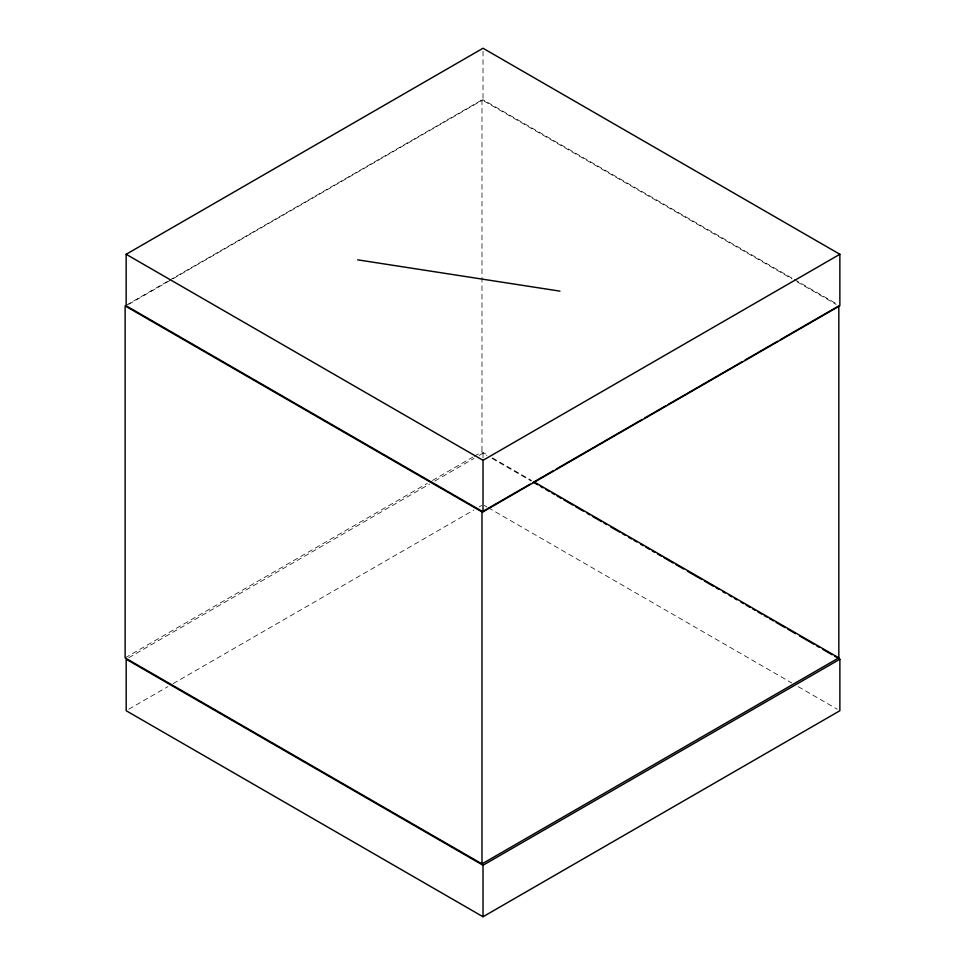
<?xml version="1.0" encoding="UTF-8"?>
<svg xmlns="http://www.w3.org/2000/svg" width="965" height="965" viewBox="0 0 965 965"><rect width="100%" height="100%" fill="white"/><g stroke="black" fill="none" stroke-linecap="round" stroke-linejoin="round"><path stroke-width="0.72" stroke-dasharray="4.83 3.62" d="M126.427 305.145L168.103 281.092M169.406 280.333L481.981 99.877L791.939 278.837M128.767 304.277L171.746 279.464M173.049 278.716L483.019 99.757L792.977 278.716M125.124 657.865L427.278 483.417M432.489 480.413L472.862 457.108M474.165 456.349L481.981 451.837L487.18 454.853M128.779 657.708L429.63 484.02M434.841 481.016L473.911 458.459M479.123 455.444L483.019 453.188L486.927 455.444M128.779 709.215L167.85 686.658M173.061 683.654L473.911 509.966M479.123 506.951L481.716 505.455M794.279 279.464L837.258 304.277M797.15 281.84L836.221 304.397M492.391 457.856L531.462 480.413M492.138 458.459L531.208 481.016M484.321 505.455L486.927 506.951M488.23 507.711L791.686 682.906M798.2 686.658L837.27 709.215M483.019 51.193L483.019 99.757M483.019 453.188L483.019 459.075M481.981 99.877L481.981 451.837"/><path stroke-width="1.45" d="M126.162 254.278L483.019 48.25L839.864 254.278L839.864 305.784L483.019 511.812L126.162 305.784L126.162 254.278L483.019 460.305L839.864 254.278M780.215 339.74L838.826 305.905L838.826 657.865L481.981 863.892L125.124 657.865L125.124 305.905L481.981 511.92L530.159 484.104M532.764 482.596L553.608 470.57M556.214 469.062L642.171 419.437M644.777 417.942L665.609 405.903M668.214 404.407L742.447 361.537M745.052 360.042L777.609 341.236M483.019 865.243L839.876 659.216L839.876 710.723L483.019 916.75L126.174 710.723L126.174 659.216L483.019 865.243L483.019 916.75M357.677 259.838L559.953 291.141M534.067 481.921L838.826 657.865M533.814 482.512L537.722 484.768M540.328 486.276L542.933 487.783M545.539 489.279L549.447 491.535M552.052 493.043L554.658 494.55M557.263 496.046L561.172 498.302M563.777 499.81L572.884 505.069M575.49 506.577L583.306 511.088M587.215 513.344L589.82 514.852M592.426 516.347L601.545 521.619M604.15 523.114L606.744 524.622M610.652 526.878L619.771 532.137M622.377 533.645L624.982 535.153M628.891 537.409L631.496 538.916M634.101 540.412L636.707 541.92M640.615 544.176L643.221 545.683M645.826 547.179L649.722 549.435M652.328 550.943L654.933 552.45M657.539 553.946L661.447 556.202M664.053 557.71L673.172 562.969M675.777 564.477L683.594 568.988M687.502 571.244L701.82 579.519M704.426 581.014L713.545 586.286M716.151 587.781L718.756 589.289M722.664 591.545L725.27 593.053M729.178 595.308L731.772 596.804M734.377 598.312L736.983 599.82M740.891 602.076L743.496 603.571M746.102 605.079L750.01 607.335M752.616 608.843L755.221 610.338M757.827 611.846L761.735 614.102M764.34 615.61L766.946 617.105M769.551 618.613L773.448 620.869M776.053 622.377L785.172 627.636M787.778 629.144L795.594 633.655M799.502 635.911L813.833 644.174M816.426 645.682L819.032 647.189M822.94 649.445L832.059 654.704M834.665 656.212L839.876 659.216M483.019 460.305L483.019 511.812M481.981 511.92L481.981 863.892"/></g></svg>
